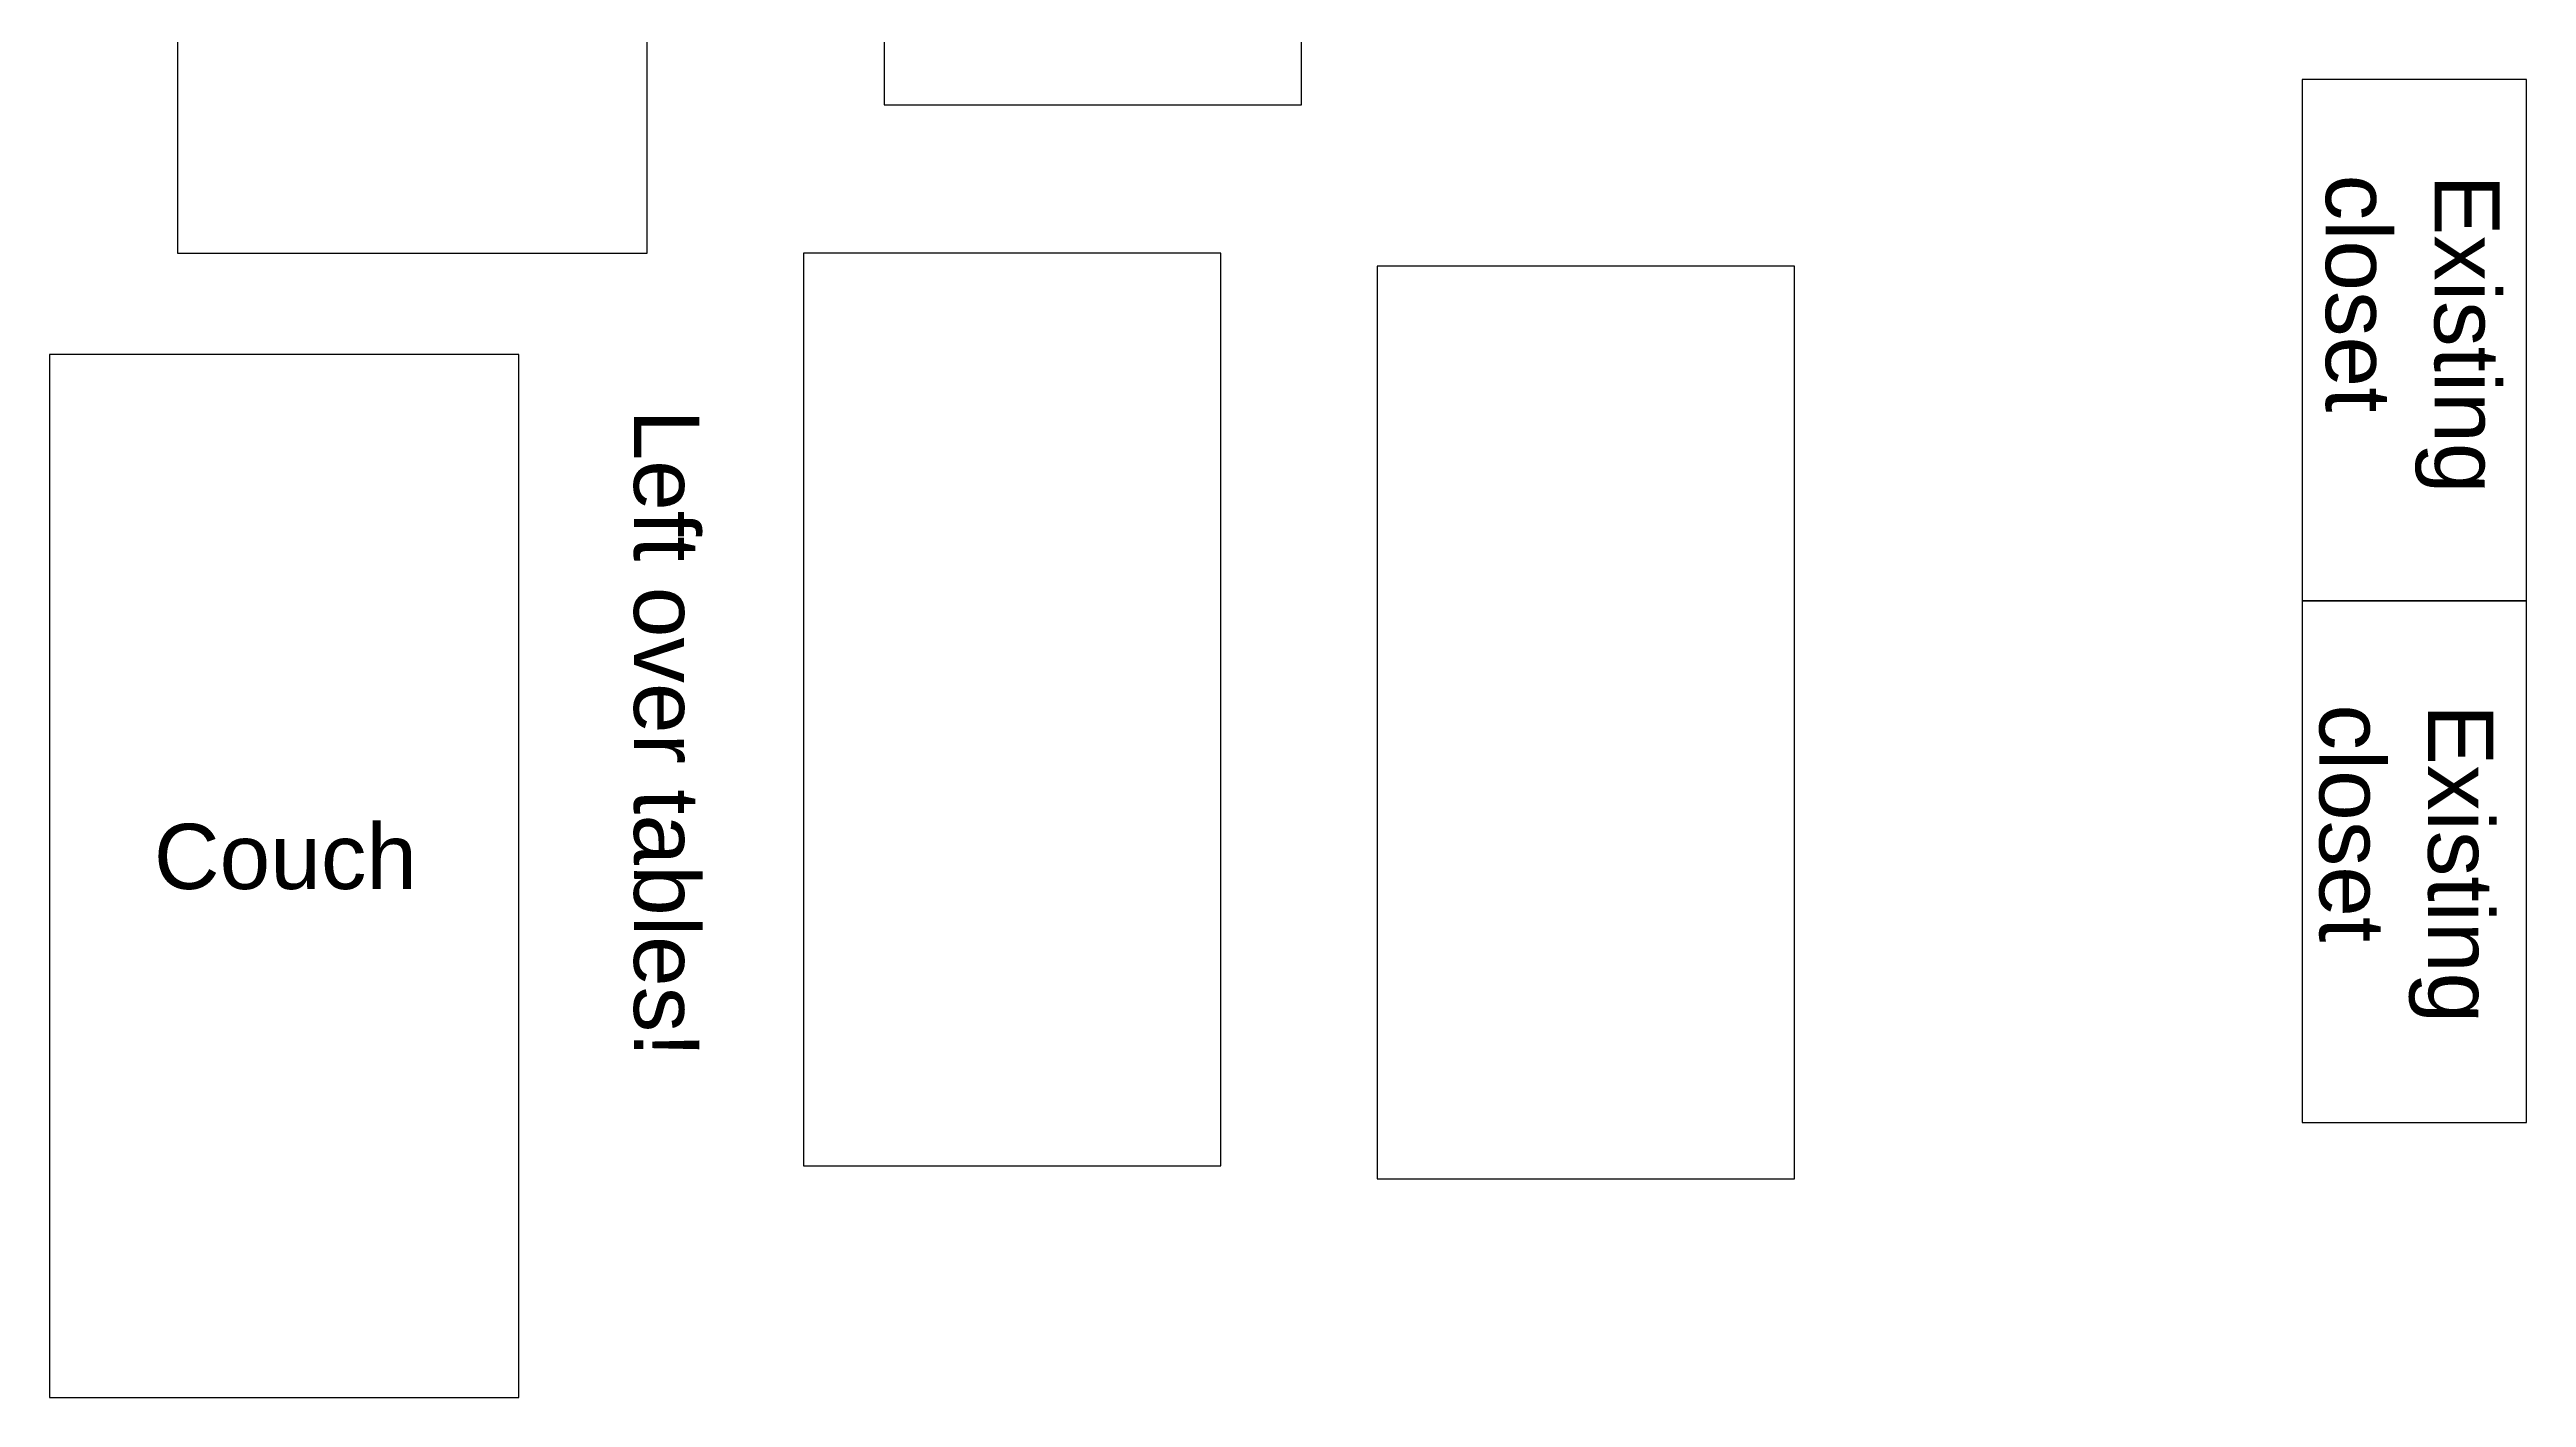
# Model space of a CAD drawing. Header units: centimetres. Extents: x 200 to 1750, y -1876 to 330.
# Drawn here: x 1275.4 to 1750.3, y -219.4 to 39 of the extents above; entities that cross this region are included whole.
import ezdxf

# ---------------------------------------------------------------- set-up
doc = ezdxf.new("R2010")
doc.units = ezdxf.units.CM
for name, color, linetype, lineweight, true_color in [('Couches', 2, 'Continuous', 25, 0xffff00), ('Storage', 178, 'Continuous', 25, 0x000000), ('Tables', 3, 'Continuous', 25, 0x00ff00)]:
    doc.layers.add(name, color=color, linetype=linetype, lineweight=lineweight, true_color=true_color)
doc.styles.add('textstyle14', font='')
doc.styles.add('textstyle35', font='')
doc.styles.add('textstyle36', font='')
doc.styles.add('textstyle38', font='')
doc.styles.get('textstyle14').set_extended_font_data('Arial')
doc.styles.get('textstyle35').set_extended_font_data('Arial')
doc.styles.get('textstyle36').set_extended_font_data('Arial')
doc.styles.get('textstyle38').set_extended_font_data('Arial')

msp = doc.modelspace()

# ---------------------------------------------------------------- linework, layer by layer
at = {"layer": 'Couches'}
for p, q in [((1300, 200), (1300, 0)), ((1390, 0), (1390, 200)), ((1300, 0), (1390, 0)), ((1365.44, -19.43), (1275.44, -19.43)), ((1275.44, -19.43), (1275.44, -219.43)), ((1365.44, -219.43), (1365.44, -19.43)), ((1275.44, -219.43), (1365.44, -219.43))]:
    msp.add_line(p, q, dxfattribs=at)
at = {"layer": 'Storage'}
for p, q in [((1750.34, 33.31), (1707.34, 33.31)), ((1707.34, 33.31), (1707.34, -66.69)), ((1750.34, -66.69), (1750.34, 33.31)), ((1750.34, -66.69), (1707.34, -66.69)), ((1707.34, -66.69), (1707.34, -166.69)), ((1707.34, -66.69), (1750.34, -66.69)), ((1750.34, -166.69), (1750.34, -66.69)), ((1707.34, -166.69), (1750.34, -166.69))]:
    msp.add_line(p, q, dxfattribs=at)
at = {"layer": 'Tables'}
for p, q in [((1435.45, 203.43), (1435.45, 28.43)), ((1515.45, 28.43), (1515.45, 203.43)), ((1435.45, 28.43), (1515.45, 28.43)), ((1500, 0), (1420, 0)), ((1420, 0), (1420, -175)), ((1500, -175), (1500, 0)), ((1610, -2.5), (1530, -2.5)), ((1530, -2.5), (1530, -177.5)), ((1610, -177.5), (1610, -2.5)), ((1420, -175), (1500, -175)), ((1530, -177.5), (1610, -177.5))]:
    msp.add_line(p, q, dxfattribs=at)

# ---------------------------------------------------------------- texts
at = {"layer": 'Couches', "insert": (1295.44, -109.43), "char_height": 1, "attachment_point": 1, "style": 'textstyle14'}
msp.add_mtext('\\H12.5;Couch', dxfattribs=at)
at = {"layer": 'Storage', "char_height": 1, "attachment_point": 1, "rotation": 270}
for insert, style in [((1745.21, 15.06), 'textstyle36'), ((1743.99, -86.52), 'textstyle35')]:
    msp.add_mtext('\\H12.5;Existing\\Pcloset', dxfattribs=dict(at, insert=insert, style=style))
at = {"layer": 'Tables', "insert": (1400, -30), "char_height": 1, "attachment_point": 1, "rotation": 270, "style": 'textstyle38'}
msp.add_mtext('\\H12.5;Left over tables!', dxfattribs=at)

doc.saveas('drawing.dxf')
